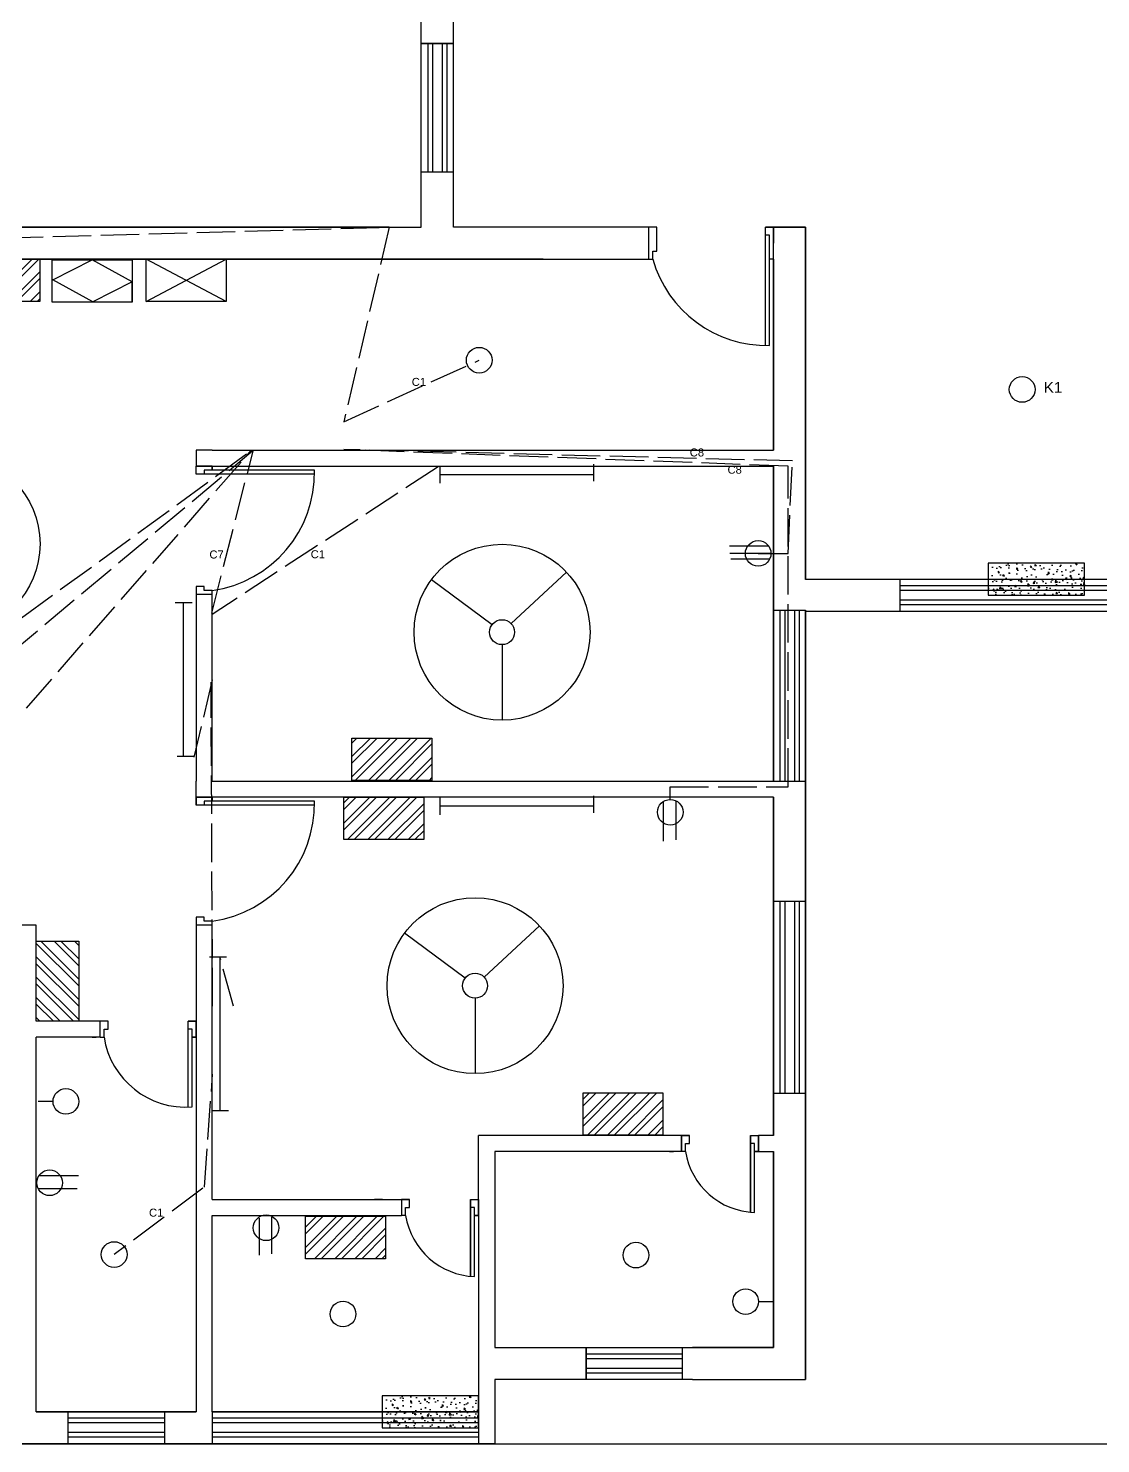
# Model space of a CAD drawing. Header units: millimetres. Extents: x 10978 to 12723, y 1038 to 2531.
# Drawn here: x 11788.8 to 12123.6, y 1068.4 to 1510.5 of the extents above; entities that cross this region are included whole.
import ezdxf

# ---------------------------------------------------------------- set-up
doc = ezdxf.new("R2010")
doc.units = ezdxf.units.MM
doc.linetypes.add('ACAD_ISO02W100', pattern=[15, 12, -3])
for name, color, linetype in [('doors', 6, 'Continuous'), ('emconduit', 1, 'ACAD_ISO02W100'), ('fittinglablem', 7, 'Continuous'), ('fittings', 7, 'Continuous'), ('windows', 40, 'Continuous')]:
    doc.layers.add(name, color=color, linetype=linetype)
doc.styles.get("Standard").update_dxf_attribs({"font": 'arial.ttf', "height": 4})

msp = doc.modelspace()

# ---------------------------------------------------------------- hatches: boundary and pattern name
h = msp.add_hatch()
h.set_pattern_fill('AR-CONC', color=256, scale=0.03, angle=-90)
h.set_pattern_definition([(320, (6360.311, -807.925), (-0.4781726, -5.46554), [0.5715, -6.2865]), (265, (6360.311, -807.925), (5.7317054, 1.0573026), [0.4572, -5.0292175]), (10.45144, (6360.271, -808.3803), (5.2535326, -4.4082374), [0.4857003, -5.3427073]), (316.1842, (6361.835, -807.925), (-1.26127, -8.132371), [0.85725, -9.42975]), (6.63556, (6361.73, -808.6026), (7.422784, -7.122124), [0.728551, -8.014068]), (261.18415, (6361.835, -807.925), (7.422784, -7.122124), [0.685799, -7.543792]), (291, (6361.454, -808.687), (-3.067956, -4.5484317), [0.5715, -6.2865]), (236, (6361.454, -808.687), (5.525639, -1.854061), [0.4572, -5.0292]), (341.451445, (6361.1984, -809.066), (2.457683, -6.4024926), [0.4857003, -5.342698]), (307.5, (6360.311, -807.9249), (2.53665117, -0.0926581), [0, -4.96824, 0, -5.1054, 0, -5.04825]), (277.5, (6360.311, -807.9249), (3.0054172, -2.0045899), [0, -2.91084, 0, -4.85394, 0, -1.92405]), (237.5, (6360.311, -806.2256), (-0.1718623, -4.06771786), [0, -1.905, 0, -5.9436, 0, -7.8867]), (227.5, (6360.311, -805.4636), (0.7627947, -4.4438754), [0, -2.4765, 0, -3.94716, 0, -5.6007])])
h.paths.add_polyline_path([(12088.555, 1343.416), (12088.555, 1333.416), (12118.555, 1333.416), (12118.555, 1343.416)])
h = msp.add_hatch()
h.set_pattern_fill('AR-CONC', color=256, scale=0.03, angle=-90)
h.set_pattern_definition([(320, (6171.0776, -1068.023), (-0.4781726, -5.46554), [0.5715, -6.2865]), (265, (6171.0776, -1068.023), (5.7317054, 1.0573026), [0.4572, -5.0292175]), (10.45144, (6171.0377, -1068.4786), (5.2535326, -4.4082374), [0.4857003, -5.3427073]), (316.1842, (6172.6016, -1068.023), (-1.26127, -8.132371), [0.85725, -9.42975]), (6.63556, (6172.4965, -1068.701), (7.422784, -7.122124), [0.728551, -8.014068]), (261.18415, (6172.6016, -1068.023), (7.422784, -7.122124), [0.685799, -7.543792]), (291, (6172.2206, -1068.785), (-3.067956, -4.5484317), [0.5715, -6.2865]), (236, (6172.2206, -1068.785), (5.525639, -1.854061), [0.4572, -5.0292]), (341.451445, (6171.965, -1069.164), (2.457683, -6.4024926), [0.4857003, -5.342698]), (307.5, (6171.0776, -1068.0231), (2.53665117, -0.0926581), [0, -4.96824, 0, -5.1054, 0, -5.04825]), (277.5, (6171.0776, -1068.023), (3.0054172, -2.0045899), [0, -2.91084, 0, -4.85394, 0, -1.92405]), (237.5, (6171.0776, -1066.3238), (-0.1718623, -4.06771786), [0, -1.905, 0, -5.9436, 0, -7.8867]), (227.5, (6171.0776, -1065.562), (0.7627947, -4.4438754), [0, -2.4765, 0, -3.94716, 0, -5.6007])])
h.paths.add_polyline_path([(11899.322, 1083.318), (11899.322, 1073.318), (11929.322, 1073.318), (11929.322, 1083.318)])
at = {"layer": 'fittings'}
h = msp.add_hatch(dxfattribs=at)
h.set_pattern_fill('ANSI32', color=256, scale=0.468168)
h.set_pattern_definition([(45, (10890.608, 942.5436), (-3.1532, 3.1532), []), (45, (10892.71, 942.5436), (-3.1532, 3.1532), [])])
h.paths.add_polyline_path([(11792.409, 1425.123), (11792.409, 1438.351), (11767.459, 1438.351), (11767.459, 1425.123)])
h = msp.add_hatch(dxfattribs=at)
h.set_pattern_fill('ANSI32', color=256, scale=0.468168, angle=180)
h.set_pattern_definition([(225, (13553.1597, 2136.998), (3.1532, -3.1532), []), (225, (13551.0575, 2136.998), (3.1532, -3.1532), [])])
h.paths.add_polyline_path([(11889.843, 1288.783), (11889.843, 1275.554), (11914.794, 1275.554), (11914.794, 1288.783)])
h = msp.add_hatch(dxfattribs=at)
h.set_pattern_fill('ANSI32', color=256, scale=0.468168)
h.set_pattern_definition([(45, (10770.772, 1110.574), (-3.1532, 3.1532), []), (45, (10772.8743, 1110.574), (-3.1532, 3.1532), [])])
h.paths.add_polyline_path([(11912.245, 1257.093), (11912.245, 1270.321), (11887.295, 1270.321), (11887.295, 1257.093)])
h = msp.add_hatch(dxfattribs=at)
h.set_pattern_fill('ANSI32', color=256, scale=0.468168, angle=90)
h.set_pattern_definition([(135, (12787.547, 291.407), (-3.1532, -3.1532), []), (135, (12787.547, 293.509), (-3.1532, -3.1532), [])])
h.paths.add_polyline_path([(11804.52, 1225.324), (11791.292, 1225.324), (11791.292, 1200.373), (11804.52, 1200.373)])
h = msp.add_hatch(dxfattribs=at)
h.set_pattern_fill('ANSI32', color=256, scale=0.468168)
h.set_pattern_definition([(45, (10696.0684, 1202.8967), (-3.1532, 3.1532), []), (45, (10698.1705, 1202.8967), (-3.1532, 3.1532), [])])
h.paths.add_polyline_path([(11986.949, 1164.77), (11986.949, 1177.998), (11961.998, 1177.998), (11961.998, 1164.77)])
h = msp.add_hatch(dxfattribs=at)
h.set_pattern_fill('ANSI32', color=256, scale=0.468168)
h.set_pattern_definition([(45, (10782.681, 1241.4993), (-3.1532, 3.1532), []), (45, (10784.783, 1241.4993), (-3.1532, 3.1532), [])])
h.paths.add_polyline_path([(11900.336, 1126.167), (11900.336, 1139.396), (11875.386, 1139.396), (11875.386, 1126.167)])

# ---------------------------------------------------------------- linework, layer by layer
for p, q in [((11921.505, 1448.362), (11921.505, 1526.059)), ((11911.505, 1448.362), (11911.505, 1515.265)), ((11541.505, 1448.362), (11901.505, 1448.362)), ((11541.505, 1448.362), (11911.505, 1448.362)), ((11982.526, 1448.362), (11921.505, 1448.362)), ((11982.526, 1448.362), (11921.505, 1448.362)), ((11982.526, 1438.379), (11982.526, 1448.362)), ((12021.505, 1438.379), (12021.505, 1448.362)), ((11541.505, 1438.379), (11982.526, 1438.379)), ((11541.505, 1438.362), (11949.505, 1438.362)), ((11901.505, 1438.362), (11901.505, 1438.379)), ((11911.505, 1438.362), (11911.505, 1438.379)), ((12021.505, 1378.676), (12021.505, 1438.379)), ((12031.505, 1438.362), (12031.505, 1438.379)), ((12031.505, 1438.362), (12031.505, 1438.379)), ((12031.505, 1438.362), (12031.505, 1438.379)), ((12031.505, 1438.362), (12031.505, 1438.379)), ((12031.505, 1438.362), (12031.505, 1438.379)), ((11841.2, 1378.676), (11841.2, 1373.676)), ((11846.2, 1378.676), (11841.2, 1378.676)), ((11846.2, 1378.676), (12021.505, 1378.676)), ((11846.2, 1373.676), (11841.2, 1373.676)), ((11846.2, 1373.676), (12021.505, 1373.676)), ((12021.505, 1275.322), (12021.505, 1373.676)), ((12175.505, 1338.362), (12031.505, 1338.362)), ((11841.2, 1333.656), (11841.2, 1275.322)), ((11846.2, 1333.656), (11841.2, 1333.656)), ((11846.2, 1275.322), (11846.2, 1333.656)), ((12175.505, 1328.362), (12031.505, 1328.362)), ((12175.505, 1328.362), (12031.505, 1328.362)), ((11841.2, 1270.322), (11841.2, 1275.322)), ((11846.2, 1275.322), (12021.505, 1275.322)), ((11841.2, 1270.322), (11846.2, 1270.322)), ((11934.413, 1270.322), (11846.2, 1270.322)), ((12021.505, 1270.322), (11934.413, 1270.322)), ((12021.505, 1164.645), (12021.505, 1270.322)), ((11791.292, 1230.308), (11786.292, 1230.308)), ((11791.292, 1230.308), (11786.292, 1230.308)), ((11791.292, 1200.373), (11791.292, 1230.308)), ((11791.292, 1200.373), (11791.292, 1230.308)), ((11841.2, 1230.303), (11841.2, 1200.373)), ((11841.2, 1230.303), (11841.2, 1200.373)), ((11846.2, 1230.303), (11841.2, 1230.303)), ((11846.2, 1144.645), (11846.2, 1230.303)), ((11846.2, 1144.645), (11846.2, 1230.303)), ((11811.18, 1200.373), (11791.292, 1200.373)), ((11811.18, 1200.373), (11791.292, 1200.373)), ((11811.199, 1200.373), (11808.699, 1200.373)), ((11811.199, 1200.373), (11808.699, 1200.373)), ((11811.18, 1195.373), (11811.18, 1200.373)), ((11841.2, 1195.373), (11841.2, 1200.373)), ((11791.292, 1078.379), (11791.292, 1195.373)), ((11811.18, 1195.373), (11791.292, 1195.373)), ((11791.292, 1078.379), (11791.292, 1195.373)), ((11808.699, 1195.373), (11809.949, 1195.373)), ((11808.699, 1195.373), (11809.949, 1195.373)), ((11841.2, 1195.373), (11841.2, 1144.645)), ((11841.2, 1195.373), (11841.2, 1144.645)), ((11992.735, 1164.645), (11929.413, 1164.645)), ((11929.413, 1144.645), (11929.413, 1164.645)), ((11992.735, 1164.645), (11934.413, 1164.645)), ((11991.504, 1164.645), (11989.004, 1164.645)), ((11992.735, 1159.645), (11992.735, 1164.645)), ((12021.505, 1164.645), (12016.822, 1164.645)), ((12016.822, 1159.645), (12016.822, 1164.645)), ((11934.413, 1159.645), (11934.413, 1098.379)), ((11992.735, 1159.645), (11934.413, 1159.645)), ((11968.297, 1159.552), (11968.297, 1159.57)), ((11989.004, 1159.645), (11990.254, 1159.645)), ((12016.822, 1159.645), (12021.505, 1159.645)), ((12021.505, 1098.379), (12021.505, 1159.645)), ((11841.2, 1144.645), (11841.2, 1078.379)), ((11846.2, 1144.645), (11905.326, 1144.645)), ((11899.412, 1144.645), (11896.912, 1144.645)), ((11905.326, 1144.645), (11905.326, 1139.645)), ((11929.413, 1139.645), (11929.413, 1144.645)), ((11846.2, 1078.379), (11846.2, 1139.645)), ((11846.2, 1139.645), (11905.326, 1139.645)), ((11896.912, 1139.645), (11898.162, 1139.645)), ((11929.413, 1139.645), (11929.413, 1078.379)), ((11934.413, 1098.379), (12021.505, 1098.379)), ((12021.505, 1098.379), (11996.138, 1098.379)), ((11961.804, 1088.379), (11934.413, 1088.379)), ((11934.413, 1088.379), (11934.413, 1068.379)), ((11934.413, 1088.379), (11934.413, 1068.379)), ((11996.138, 1088.379), (11961.804, 1088.379)), ((11996.138, 1088.379), (12031.505, 1088.379)), ((11996.138, 1088.379), (12031.505, 1088.379)), ((11996.138, 1088.379), (12031.505, 1088.379)), ((11791.292, 1078.379), (11841.2, 1078.379)), ((11929.413, 1078.379), (11846.2, 1078.379)), ((11929.413, 1068.379), (11934.413, 1068.379)), ((11929.413, 1068.379), (11934.413, 1068.379)), ((11934.413, 1068.379), (12272.597, 1068.379))]:
    msp.add_line(p, q)
for points in [[(11623.597, 1068.379), (11531.505, 1068.379), (11531.505, 1448.362), (11901.505, 1448.362)], [(11901.505, 1448.362), (11531.505, 1448.362), (11531.505, 1068.379), (11623.597, 1068.379)], [(11901.505, 1448.362), (11531.505, 1448.362), (11531.505, 1068.379), (11623.597, 1068.379)], [(11901.505, 1448.362), (11531.505, 1448.362), (11531.505, 1068.379), (11623.597, 1068.379)], [(11623.597, 1068.379), (11531.505, 1068.379), (11531.505, 1448.362), (11901.505, 1448.362)], [(11901.505, 1448.362), (11531.505, 1448.362), (11531.505, 1068.379), (11623.597, 1068.379)], [(11901.505, 1448.362), (11531.505, 1448.362), (11531.505, 1068.379), (11623.597, 1068.379)], [(12019.005, 1448.362), (12031.505, 1448.362), (12031.505, 1338.362)], [(12031.505, 1338.362), (12031.505, 1448.362), (12019.005, 1448.362)], [(12031.505, 1338.362), (12031.505, 1448.362), (12019.005, 1448.362)], [(12031.505, 1338.362), (12031.505, 1448.362), (12019.005, 1448.362)], [(12031.505, 1338.362), (12031.505, 1448.362), (12019.005, 1448.362)], [(12031.505, 1338.362), (12031.505, 1448.362), (12019.005, 1448.362)], [(12031.505, 1338.362), (12031.505, 1448.362), (12019.005, 1448.362)], [(12031.505, 1338.362), (12031.505, 1448.362), (12019.005, 1448.362)], [(12031.505, 1338.362), (12031.505, 1448.362), (12019.005, 1448.362)], [(12021.505, 1448.362), (12031.505, 1448.362), (12031.505, 1338.362)], [(12021.505, 1448.362), (12031.505, 1448.362), (12031.505, 1338.362)], [(12021.505, 1448.362), (12031.505, 1448.362), (12031.505, 1338.362)], [(12021.505, 1448.362), (12031.505, 1448.362), (12031.505, 1338.362)], [(12021.505, 1448.362), (12031.505, 1448.362), (12031.505, 1338.362)], [(12021.505, 1448.362), (12031.505, 1448.362), (12031.505, 1338.362)], [(12021.505, 1448.362), (12031.505, 1448.362), (12031.505, 1338.362)], [(12031.505, 1338.362), (12031.505, 1448.362), (12021.505, 1448.362)], [(12031.505, 1338.362), (12031.505, 1448.362), (12021.505, 1448.362)], [(12031.505, 1338.362), (12031.505, 1448.362), (12021.505, 1448.362)], [(12031.505, 1338.362), (12031.505, 1448.362), (12021.505, 1448.362)], [(12031.505, 1338.362), (12031.505, 1448.362), (12021.505, 1448.362)], [(12031.505, 1338.362), (12031.505, 1448.362), (12021.505, 1448.362)], [(12031.505, 1338.362), (12031.505, 1448.362), (12021.505, 1448.362)], [(12031.505, 1338.362), (12031.505, 1448.362), (12021.505, 1448.362)], [(12031.505, 1338.362), (12031.505, 1448.362), (12021.505, 1448.362)], [(12031.505, 1338.362), (12031.505, 1448.362), (12021.505, 1448.362)], [(12031.505, 1338.362), (12031.505, 1448.362), (12021.505, 1448.362)], [(12031.505, 1338.362), (12031.505, 1448.362), (12021.505, 1448.362)], [(12031.505, 1338.362), (12031.505, 1448.362), (12021.505, 1448.362)], [(12031.505, 1338.362), (12031.505, 1448.362), (12021.505, 1448.362)], [(12031.505, 1338.362), (12031.505, 1448.362), (12021.505, 1448.362)], [(11541.505, 1275.322), (11541.505, 1438.379), (11982.526, 1438.379)], [(11949.505, 1438.362), (11541.505, 1438.362), (11541.505, 1275.322)], [(11949.505, 1438.362), (11541.505, 1438.362), (11541.505, 1275.322)], [(12021.505, 1438.379), (12021.505, 1378.676)], [(12021.505, 1378.676), (12021.505, 1438.362)], [(12021.505, 1275.322), (12021.505, 1373.676)], [(12021.505, 1373.676), (12021.505, 1275.322)], [(12021.505, 1275.322), (12021.505, 1373.676)], [(12031.505, 1088.379), (12031.505, 1328.725)], [(12031.505, 1088.379), (12031.505, 1328.725)], [(12031.505, 1088.379), (12031.505, 1328.725)], [(12031.505, 1088.379), (12031.505, 1328.725)], [(12031.505, 1088.379), (12031.505, 1328.725)], [(12031.505, 1088.379), (12031.505, 1328.725)], [(12031.505, 1088.379), (12031.505, 1328.725)], [(12031.505, 1088.379), (12031.505, 1328.725)], [(12031.505, 1088.379), (12031.505, 1328.725)], [(12031.505, 1088.379), (12031.505, 1328.725)], [(12031.505, 1088.379), (12031.505, 1328.725)], [(12031.505, 1088.379), (12031.505, 1328.725)], [(12031.505, 1088.379), (12031.505, 1328.725)], [(12031.505, 1088.379), (12031.505, 1328.725)], [(12031.505, 1088.379), (12031.505, 1328.725)], [(12031.505, 1088.379), (12031.505, 1328.725)], [(12031.505, 1088.379), (12031.505, 1328.725)], [(12031.505, 1088.379), (12031.505, 1328.725)], [(12031.505, 1088.379), (12031.505, 1328.725)], [(12031.505, 1088.379), (12031.505, 1328.725)], [(12031.505, 1088.379), (12031.505, 1328.725)], [(12031.505, 1088.379), (12031.505, 1328.725)], [(12031.505, 1088.379), (12031.505, 1328.725)], [(12031.505, 1328.725), (12031.505, 1088.379)], [(12031.505, 1328.725), (12031.505, 1088.379)], [(12031.505, 1328.725), (12031.505, 1088.379)], [(12031.505, 1328.725), (12031.505, 1088.379)], [(12031.505, 1328.725), (12031.505, 1088.379)], [(12031.505, 1328.725), (12031.505, 1088.379)], [(12031.505, 1328.725), (12031.505, 1088.379)], [(12021.505, 1164.645), (12021.505, 1270.322)], [(12021.505, 1270.322), (12021.505, 1164.645)], [(12021.505, 1164.645), (12021.505, 1270.322)], [(12021.505, 1098.379), (12021.505, 1159.645)], [(12021.505, 1159.645), (12021.505, 1098.379)], [(12021.505, 1098.379), (12021.505, 1159.645)], [(11791.292, 1078.379), (11841.2, 1078.379)], [(11841.2, 1078.379), (11791.292, 1078.379)], [(11791.292, 1078.379), (11841.2, 1078.379)], [(11934.413, 1068.379), (11711.904, 1068.379)], [(11711.904, 1068.379), (11934.413, 1068.379)], [(11711.904, 1068.379), (11934.413, 1068.379)], [(11711.904, 1068.379), (11934.413, 1068.379)], [(11711.904, 1068.379), (11929.413, 1068.379)], [(11711.904, 1068.379), (11929.413, 1068.379)], [(11711.904, 1068.379), (11929.413, 1068.379)], [(11711.904, 1068.379), (11929.413, 1068.379)]]:
    msp.add_lwpolyline(points)
for points in [[(12088.555, 1343.416), (12088.555, 1333.416), (12118.555, 1333.416), (12118.555, 1343.416)], [(11899.322, 1083.318), (11899.322, 1073.318), (11929.322, 1073.318), (11929.322, 1083.318)]]:
    msp.add_lwpolyline(points, close=True)
msp.add_arc((11985.505, 1438.379), 36, 180, 180.02786)
at = {"layer": 'doors', "color": 215, "true_color": 0xa953a0}
for p, q in [((11982.526, 1438.379), (11982.526, 1448.362)), ((11985.026, 1448.362), (11982.526, 1448.362)), ((11985.026, 1440.879), (11985.026, 1448.362)), ((12019.005, 1419.611), (12019.005, 1448.362)), ((12019.005, 1411.438), (12019.005, 1448.362)), ((12019.005, 1448.362), (12021.505, 1448.362)), ((12020.255, 1445.862), (12019.005, 1445.862)), ((12020.255, 1445.862), (12019.005, 1445.862)), ((12020.255, 1419.647), (12020.255, 1445.862)), ((12020.255, 1411.415), (12020.255, 1445.862)), ((12021.505, 1443.362), (12021.505, 1448.362)), ((11982.526, 1438.379), (11983.776, 1438.379)), ((11983.776, 1438.379), (11983.776, 1440.879)), ((11983.776, 1440.879), (11985.026, 1440.879)), ((11846.2, 1373.676), (11841.2, 1373.676)), ((11841.2, 1371.176), (11841.2, 1373.676)), ((11841.2, 1373.676), (11846.2, 1373.676)), ((11841.2, 1371.176), (11841.2, 1373.676)), ((11846.2, 1373.676), (11841.2, 1373.676)), ((11869.951, 1371.176), (11841.2, 1371.176)), ((11878.124, 1371.176), (11841.2, 1371.176)), ((11869.915, 1372.426), (11843.7, 1372.426)), ((11843.7, 1372.426), (11843.7, 1371.176)), ((11878.147, 1372.426), (11843.7, 1372.426)), ((11843.7, 1372.426), (11843.7, 1371.176)), ((11846.2, 1372.426), (11846.2, 1373.676)), ((11846.2, 1373.676), (11846.2, 1372.426)), ((11843.7, 1336.156), (11841.2, 1336.156)), ((11841.2, 1336.156), (11841.2, 1333.656)), ((11843.7, 1334.906), (11843.7, 1336.156)), ((11846.2, 1333.656), (11841.2, 1333.656)), ((11846.2, 1334.906), (11843.7, 1334.906)), ((11846.2, 1333.656), (11846.2, 1334.906)), ((11841.2, 1267.822), (11841.2, 1270.322)), ((11846.2, 1270.322), (11841.2, 1270.322)), ((11869.915, 1269.072), (11843.7, 1269.072)), ((11843.7, 1269.072), (11843.7, 1267.822)), ((11878.147, 1269.072), (11843.7, 1269.072)), ((11843.7, 1269.072), (11843.7, 1267.822)), ((11869.951, 1267.822), (11841.2, 1267.822)), ((11878.124, 1267.822), (11841.2, 1267.822)), ((11843.7, 1232.803), (11841.2, 1232.803)), ((11841.2, 1232.803), (11841.2, 1230.303)), ((11843.7, 1232.803), (11841.2, 1232.803)), ((11841.2, 1232.803), (11841.2, 1230.303)), ((11846.2, 1230.303), (11841.2, 1230.303)), ((11846.2, 1230.303), (11841.2, 1230.303)), ((11843.7, 1231.553), (11843.7, 1232.803)), ((11843.7, 1231.553), (11843.7, 1232.803)), ((11846.2, 1231.553), (11843.7, 1231.553)), ((11846.2, 1231.553), (11843.7, 1231.553)), ((11846.2, 1230.303), (11846.2, 1231.553)), ((11846.2, 1230.303), (11846.2, 1231.553)), ((11811.18, 1195.373), (11811.18, 1200.373)), ((11813.68, 1200.373), (11811.18, 1200.373)), ((11811.18, 1195.373), (11811.18, 1200.373)), ((11813.68, 1197.873), (11813.68, 1200.373)), ((11813.68, 1197.873), (11813.68, 1200.373)), ((11813.68, 1197.873), (11813.68, 1200.373)), ((11813.68, 1197.873), (11813.68, 1200.373)), ((11838.7, 1173.496), (11838.7, 1200.373)), ((11838.7, 1200.373), (11841.2, 1200.373)), ((11838.7, 1173.496), (11838.7, 1200.373)), ((11838.7, 1200.373), (11841.2, 1200.373)), ((11841.2, 1195.373), (11841.2, 1200.373)), ((11841.2, 1195.373), (11841.2, 1200.373)), ((11811.18, 1195.373), (11812.43, 1195.373)), ((11812.43, 1195.373), (11812.43, 1197.873)), ((11812.43, 1195.373), (11812.43, 1197.873)), ((11812.43, 1197.873), (11813.68, 1197.873)), ((11812.43, 1195.373), (11812.43, 1197.873)), ((11812.43, 1195.373), (11812.43, 1197.873)), ((11812.43, 1197.873), (11813.68, 1197.873)), ((11839.95, 1197.873), (11838.7, 1197.873)), ((11839.95, 1197.873), (11838.7, 1197.873)), ((11839.95, 1197.873), (11838.7, 1197.873)), ((11839.95, 1197.873), (11838.7, 1197.873)), ((11839.95, 1197.873), (11838.7, 1197.873)), ((11839.95, 1197.873), (11838.7, 1197.873)), ((11839.95, 1173.562), (11839.95, 1197.873)), ((11839.95, 1173.562), (11839.95, 1197.873)), ((11995.235, 1164.645), (11992.735, 1164.645)), ((11992.735, 1164.645), (11992.735, 1159.645)), ((11995.235, 1162.145), (11995.235, 1164.645)), ((12014.322, 1164.645), (12016.822, 1164.645)), ((12014.322, 1162.145), (12014.322, 1164.645)), ((12014.322, 1164.645), (12014.322, 1140.672)), ((12016.822, 1164.645), (12016.822, 1159.645)), ((11993.985, 1159.645), (11992.735, 1159.645)), ((11993.985, 1159.645), (11993.985, 1162.145)), ((11993.985, 1162.145), (11995.235, 1162.145)), ((12015.572, 1162.145), (12014.322, 1162.145)), ((12015.572, 1159.645), (12015.572, 1162.145)), ((12016.822, 1159.645), (12015.572, 1159.645)), ((12015.572, 1140.591), (12015.572, 1159.645)), ((11907.826, 1144.645), (11905.326, 1144.645)), ((11905.326, 1144.645), (11905.326, 1139.645)), ((11906.576, 1139.645), (11906.576, 1142.145)), ((11906.576, 1142.145), (11907.826, 1142.145)), ((11907.826, 1142.145), (11907.826, 1144.645)), ((11926.913, 1144.645), (11929.413, 1144.645)), ((11926.913, 1142.145), (11926.913, 1144.645)), ((11926.913, 1144.645), (11926.913, 1120.672)), ((11928.163, 1142.145), (11926.913, 1142.145)), ((11928.163, 1139.645), (11928.163, 1142.145)), ((11929.413, 1144.645), (11929.413, 1139.645)), ((12014.322, 1140.672), (12015.572, 1140.591)), ((11906.576, 1139.645), (11905.326, 1139.645)), ((11929.413, 1139.645), (11928.163, 1139.645)), ((11928.163, 1120.591), (11928.163, 1139.645)), ((11926.913, 1120.672), (11928.163, 1120.591))]:
    msp.add_line(p, q, dxfattribs=at)
at = {"layer": 'doors'}
for p, q in [((12019.005, 1448.362), (12021.505, 1448.362)), ((12019.005, 1448.362), (12021.505, 1448.362)), ((12021.505, 1438.362), (12021.505, 1448.362)), ((12021.505, 1448.362), (12021.505, 1443.362)), ((12021.505, 1438.362), (12020.255, 1438.362)), ((11841.2, 1270.322), (11841.2, 1267.822)), ((11841.2, 1267.822), (11841.2, 1270.322)), ((11841.2, 1270.322), (11846.2, 1270.322)), ((11846.2, 1269.072), (11846.2, 1270.322)), ((11846.2, 1270.322), (11846.2, 1269.072)), ((11841.2, 1200.373), (11838.7, 1200.373)), ((11838.7, 1176.4), (11838.7, 1200.373)), ((11838.7, 1200.373), (11841.2, 1200.373)), ((11841.2, 1200.373), (11838.7, 1200.373)), ((11838.7, 1176.416), (11838.7, 1200.373)), ((11841.2, 1200.373), (11838.7, 1200.373)), ((11838.7, 1176.4), (11838.7, 1200.373)), ((11838.7, 1200.373), (11841.2, 1200.373)), ((11841.2, 1200.373), (11838.7, 1200.373)), ((11838.7, 1176.416), (11838.7, 1200.373)), ((11841.2, 1200.373), (11841.2, 1195.373)), ((11841.2, 1200.373), (11841.2, 1195.373)), ((11841.2, 1200.373), (11841.2, 1195.373)), ((11841.2, 1200.373), (11841.2, 1195.373)), ((11839.95, 1176.319), (11839.95, 1197.873)), ((11839.95, 1176.319), (11839.95, 1197.873)), ((11839.95, 1176.319), (11839.95, 1197.873)), ((11839.95, 1176.319), (11839.95, 1197.873)), ((11841.2, 1195.373), (11839.95, 1195.373)), ((11841.2, 1195.373), (11839.95, 1195.373)), ((11839.95, 1195.373), (11841.2, 1195.373)), ((11841.2, 1195.373), (11839.95, 1195.373)), ((11841.2, 1195.373), (11839.95, 1195.373)), ((11839.95, 1195.373), (11841.2, 1195.373)), ((11992.735, 1164.645), (11995.235, 1164.645)), ((12014.322, 1140.672), (12014.322, 1164.645)), ((12014.322, 1140.688), (12014.322, 1164.645)), ((12016.822, 1164.645), (12016.822, 1159.645)), ((12016.822, 1164.645), (12016.822, 1159.645)), ((12015.572, 1162.145), (12014.322, 1162.145)), ((12015.572, 1162.145), (12014.322, 1162.145)), ((12015.572, 1140.591), (12015.572, 1162.145)), ((12015.572, 1140.591), (12015.572, 1162.145)), ((12016.822, 1159.645), (12015.572, 1159.645)), ((12016.822, 1159.645), (12015.572, 1159.645)), ((12015.572, 1159.645), (12016.822, 1159.645)), ((11905.326, 1144.645), (11907.826, 1144.645)), ((11926.913, 1120.672), (11926.913, 1144.645)), ((11926.913, 1120.688), (11926.913, 1144.645)), ((11928.163, 1142.145), (11926.913, 1142.145)), ((11928.163, 1142.145), (11926.913, 1142.145)), ((11928.163, 1120.591), (11928.163, 1142.145)), ((11928.163, 1120.591), (11928.163, 1142.145)), ((11929.413, 1144.645), (11929.413, 1139.645)), ((11929.413, 1144.645), (11929.413, 1139.645)), ((11929.413, 1139.645), (11928.163, 1139.645)), ((11929.413, 1139.645), (11928.163, 1139.645)), ((11928.163, 1139.645), (11929.413, 1139.645))]:
    msp.add_line(p, q, dxfattribs=at)
at = {"layer": 'doors', "color": 215, "true_color": 0xa953a0}
for points in [[(11846.2, 1372.426), (11846.2, 1373.676)], [(11846.2, 1269.072), (11846.2, 1270.322)], [(11839.95, 1195.373), (11841.2, 1195.373)], [(11839.95, 1195.373), (11841.2, 1195.373)]]:
    msp.add_lwpolyline(points, dxfattribs=at)
for centre, radius, start, end in [((12019.406, 1448.423), 37.018, 195.7435, 271.31498), ((11841.138, 1371.577), 37.018, 277.8589, 1.31498), ((11841.138, 1268.223), 37.018, 277.8589, 1.31498), ((11837.974, 1199.335), 25.849, 188.81558, 274.38491), ((11837.974, 1199.335), 25.849, 188.81558, 274.38491), ((12016.419, 1163.305), 22.73, 189.26547, 267.86572), ((11929.009, 1143.305), 22.73, 189.26547, 267.86572)]:
    msp.add_arc(centre, radius, start, end, dxfattribs=at)
at = {"layer": 'emconduit'}
for p, q in [((11541.505, 1438.362), (11901.505, 1448.362)), ((11901.505, 1448.362), (11887.32, 1387.609)), ((11887.32, 1387.609), (11929.582, 1406.81)), ((11701.904, 1247.209), (11859.03, 1378.682)), ((11726.075, 1282.101), (11858.416, 1378.626)), ((11729.062, 1230.313), (11858.416, 1378.626)), ((11846.064, 1327.846), (11859.067, 1378.826)), ((12026.027, 1373.676), (11887.32, 1378.943)), ((12027.38, 1375.332), (11887.32, 1378.943)), ((12026.027, 1346.448), (12027.38, 1375.332)), ((11916.769, 1373.485), (11846.2, 1327.404)), ((12026.027, 1273.587), (12026.027, 1373.676)), ((12020.594, 1346.448), (12026.027, 1346.448)), ((11846.2, 1306.983), (11840.508, 1282.81)), ((11846.326, 1205.066), (11845.864, 1306.233)), ((11989.231, 1269.731), (11989.231, 1273.587)), ((11989.231, 1273.587), (12026.027, 1273.587)), ((11852.865, 1205.066), (11848.642, 1220.351)), ((11843.81, 1148.458), (11846.326, 1183.76)), ((11843.27, 1148.145), (11815.601, 1127.452))]:
    msp.add_line(p, q, dxfattribs=at)
at = {"layer": 'fittings'}
for p, q in [((11796.399, 1431.962), (11808.684, 1438.137)), ((11821.218, 1438.137), (11808.684, 1438.137)), ((11821.218, 1431.246), (11808.684, 1438.137)), ((11850.53, 1425.154), (11825.579, 1438.362)), ((11825.579, 1425.154), (11850.53, 1438.362)), ((11808.934, 1425.071), (11796.399, 1431.962)), ((11821.218, 1431.246), (11808.934, 1425.071)), ((11821.218, 1424.909), (11821.218, 1431.246)), ((11917.41, 1368.399), (11917.41, 1373.706)), ((11925.756, 1371.052), (11917.41, 1371.052)), ((11965.41, 1371.052), (11917.41, 1371.052)), ((11965.41, 1371.052), (11925.756, 1371.052)), ((11965.41, 1368.996), (11965.41, 1374.303)), ((12019.879, 1348.699), (12007.695, 1348.699)), ((12020.594, 1346.448), (12007.847, 1346.448)), ((12020.169, 1344.677), (12008.123, 1344.677)), ((12016.695, 1346.448), (12020.594, 1346.448)), ((11939.576, 1324.516), (11956.841, 1340.562)), ((11933.582, 1324.183), (11914.647, 1338.22)), ((11834.643, 1331.133), (11839.95, 1331.133)), ((11837.297, 1322.787), (11837.297, 1331.133)), ((11837.297, 1283.133), (11837.297, 1331.133)), ((11837.297, 1283.133), (11837.297, 1322.787)), ((11936.717, 1317.956), (11936.717, 1294.386)), ((11835.24, 1283.133), (11840.548, 1283.133)), ((11917.41, 1264.82), (11917.41, 1270.128)), ((11965.41, 1265.418), (11965.41, 1270.725)), ((11991.012, 1269.089), (11991.012, 1257.043)), ((11925.756, 1267.474), (11917.41, 1267.474)), ((11965.41, 1267.474), (11917.41, 1267.474)), ((11965.41, 1267.474), (11925.756, 1267.474)), ((11986.99, 1268.799), (11986.99, 1256.615)), ((11931.147, 1214.097), (11948.412, 1230.143)), ((11925.153, 1213.764), (11906.218, 1227.801)), ((11850.698, 1220.351), (11845.391, 1220.351)), ((11848.642, 1220.351), (11848.642, 1180.697)), ((11848.642, 1220.351), (11848.642, 1172.351)), ((11928.288, 1207.537), (11928.288, 1183.967)), ((11848.642, 1180.697), (11848.642, 1172.351)), ((11796.52, 1175.278), (11791.892, 1175.278)), ((11851.296, 1172.351), (11845.989, 1172.351)), ((11792.252, 1152.123), (11804.436, 1152.123)), ((11791.962, 1148.101), (11804.008, 1148.101)), ((11860.898, 1138.847), (11860.898, 1127.249)), ((11864.727, 1139.123), (11864.727, 1127.657)), ((12016.784, 1112.75), (12021.412, 1112.75))]:
    msp.add_line(p, q, dxfattribs=at)
for points in [[(11792.409, 1425.123), (11767.459, 1425.123), (11767.459, 1438.351), (11792.409, 1438.351)], [(11821.218, 1424.909), (11796.268, 1424.909), (11796.268, 1438.137), (11821.218, 1438.137)], [(11850.53, 1425.154), (11825.579, 1425.154), (11825.579, 1438.382), (11850.53, 1438.382)], [(11889.843, 1288.783), (11914.794, 1288.783), (11914.794, 1275.554), (11889.843, 1275.554)], [(11912.245, 1257.093), (11887.295, 1257.093), (11887.295, 1270.321), (11912.245, 1270.321)], [(11804.52, 1225.324), (11804.52, 1200.373), (11791.292, 1200.373), (11791.292, 1225.324)], [(11986.949, 1164.77), (11961.998, 1164.77), (11961.998, 1177.998), (11986.949, 1177.998)], [(11900.336, 1126.167), (11875.386, 1126.167), (11875.386, 1139.396), (11900.336, 1139.396)]]:
    msp.add_lwpolyline(points, close=True, dxfattribs=at)
for centre, radius in [((11929.582, 1406.81), 4.013), ((12099.13, 1397.673), 4.013), ((11765.003, 1349.448), 27.473), ((11936.717, 1321.859), 27.473), ((12016.695, 1346.448), 4), ((11936.717, 1321.859), 3.903), ((11989.241, 1265.615), 4), ((11928.288, 1211.44), 27.473), ((11928.288, 1211.44), 3.903), ((11800.52, 1175.278), 4), ((11795.436, 1149.872), 4), ((11863.041, 1135.817), 4), ((11815.601, 1127.452), 4.013), ((11978.536, 1127.286), 4.013), ((12012.784, 1112.75), 4), ((11887.076, 1108.886), 4.013)]:
    msp.add_circle(centre, radius, dxfattribs=at)
at = {"layer": 'windows'}
for p, q in [((11911.498, 1505.688), (11921.498, 1505.688)), ((12021.505, 1237.822), (12031.505, 1237.822)), ((12021.505, 1237.822), (12031.505, 1237.822)), ((12021.505, 1177.822), (12031.505, 1177.822)), ((12021.505, 1177.822), (12031.505, 1177.822)), ((11962.958, 1098.379), (11962.958, 1088.379)), ((11996.138, 1088.379), (11961.804, 1088.379)), ((11801.287, 1068.379), (11801.287, 1078.379)), ((11846.2, 1078.379), (11929.413, 1078.379)), ((11902.966, 1068.379), (11868.631, 1068.379))]:
    msp.add_line(p, q, dxfattribs=at)
at = {"layer": 'windows', "color": 31, "true_color": 0xfecc66}
for p, q in [((11921.498, 1505.688), (11911.498, 1505.688)), ((11911.498, 1465.69), (11921.498, 1465.69)), ((12060.979, 1328.467), (12060.979, 1338.467)), ((12021.505, 1328.725), (12031.505, 1328.725)), ((12021.505, 1275.322), (12031.505, 1275.322)), ((11962.958, 1088.379), (11962.958, 1098.379)), ((11992.958, 1098.379), (11992.958, 1088.379)), ((11801.287, 1068.379), (11801.287, 1078.379)), ((11831.287, 1078.379), (11831.287, 1068.379)), ((11846.2, 1078.379), (11846.2, 1068.379)), ((11929.413, 1078.379), (11929.413, 1068.379))]:
    msp.add_line(p, q, dxfattribs=at)
for points in [[(11913.498, 1505.688), (11913.498, 1465.69)], [(11914.998, 1505.688), (11914.998, 1465.69)], [(11917.998, 1505.688), (11917.998, 1465.69)], [(11919.498, 1505.688), (11919.498, 1465.69)], [(12060.979, 1336.467), (12150.979, 1336.467)], [(12060.979, 1334.967), (12150.979, 1334.967)], [(12060.979, 1331.967), (12150.979, 1331.967)], [(12023.505, 1328.725), (12023.505, 1275.322)], [(12025.005, 1328.725), (12025.005, 1275.322)], [(12028.005, 1328.725), (12028.005, 1275.322)], [(12029.505, 1328.725), (12029.505, 1275.322)], [(12060.979, 1330.467), (12150.979, 1330.467)], [(12023.505, 1237.822), (12023.505, 1177.822)], [(12023.505, 1237.822), (12023.505, 1177.822)], [(12025.005, 1237.822), (12025.005, 1177.822)], [(12025.005, 1237.822), (12025.005, 1177.822)], [(12028.005, 1237.822), (12028.005, 1177.822)], [(12028.005, 1237.822), (12028.005, 1177.822)], [(12029.505, 1237.822), (12029.505, 1177.822)], [(12029.505, 1237.822), (12029.505, 1177.822)], [(11992.958, 1096.379), (11962.958, 1096.379)], [(11992.958, 1094.879), (11962.958, 1094.879)], [(11992.958, 1091.879), (11962.958, 1091.879)], [(11992.958, 1090.379), (11962.958, 1090.379)], [(11831.287, 1076.379), (11801.287, 1076.379)], [(11831.287, 1074.879), (11801.287, 1074.879)], [(11929.413, 1076.379), (11846.2, 1076.379)], [(11929.413, 1074.879), (11846.2, 1074.879)], [(11831.287, 1071.879), (11801.287, 1071.879)], [(11831.287, 1070.379), (11801.287, 1070.379)], [(11929.413, 1071.879), (11846.2, 1071.879)], [(11929.413, 1070.379), (11846.2, 1070.379)]]:
    msp.add_lwpolyline(points, dxfattribs=at)
at = {"layer": 'windows'}
for points in [[(11911.498, 1465.69), (11921.498, 1465.69)], [(11846.2, 1078.379), (11929.413, 1078.379)], [(11929.413, 1078.379), (11846.2, 1078.379)], [(11846.2, 1078.379), (11929.413, 1078.379)]]:
    msp.add_lwpolyline(points, dxfattribs=at)

# ---------------------------------------------------------------- texts
at = {"layer": 'fittinglablem'}
for s, p in [('C1', (11908.525, 1398.779)), ('C8', (11995.335, 1376.745)), ('C8', (12007.121, 1371.359)), ('C7', (11845.341, 1344.871)), ('C1', (11876.974, 1344.945)), ('C1', (11826.484, 1139.29))]:
    msp.add_text(s, height=2.5, dxfattribs=at).set_placement(p)
at = {"layer": 'fittings'}
for s, height in [('K', 3.387), ('K', 3.387), ('K1', 3.3871)]:
    msp.add_text(s, height=height, dxfattribs=at).set_placement((12105.893, 1396.62))

doc.saveas('drawing.dxf')
